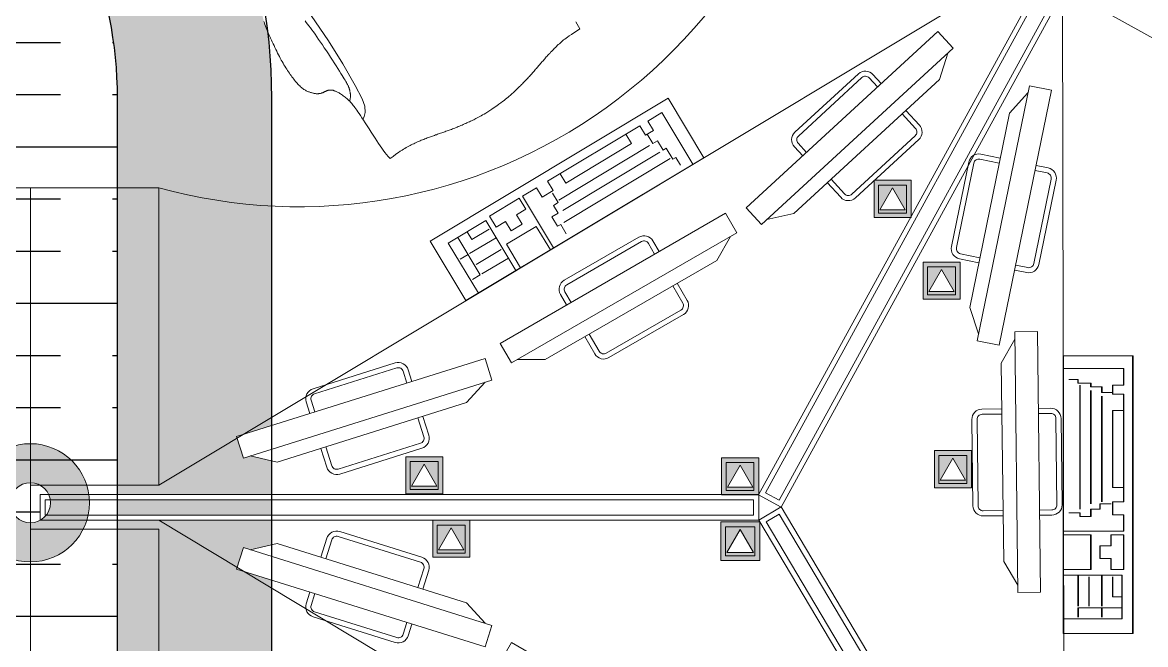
# Model space of a CAD drawing. Header units: millimetres. Extents: x 580 to 1830, y 656 to 1501.
# Drawn here: x 1637.2 to 1746.5, y 1368.9 to 1429.4 of the extents above; entities that cross this region are included whole.
import ezdxf

# ---------------------------------------------------------------- set-up
doc = ezdxf.new("R2010")
doc.units = ezdxf.units.MM
for name, color, linetype, lineweight in [('1T Puntos voz y datos', 144, 'Continuous', 20), ('1T Ref', 7, 'Continuous', 30), ('instalacion electrica', 160, 'Continuous', 30), ('mobiliario', 253, 'Continuous', 15), ('Planta1', 250, 'Continuous', 15)]:
    doc.layers.add(name, color=color, linetype=linetype, lineweight=lineweight)
doc.layers.add('bandeja', color=250, linetype='Continuous')
doc.layers.add('cableado telecomunicaciones', color=7, linetype='Continuous', true_color=0xe679fc)
doc.layers.add('separador', color=1, linetype='Continuous', lineweight=30, true_color=0xff0000)

# ---------------------------------------------------------------- blocks, each defined once
blk = doc.blocks.new('Datos de Piso')
at = {"layer": '1T Puntos voz y datos', "linetype": 'Continuous'}
h = blk.add_hatch(color=256, dxfattribs=at)
h.paths.add_polyline_path([(-0.174, 0.358), (-0.174, -0.001), (0.185, -0.001), (0.185, 0.358)])
h.paths.add_polyline_path([(0.004, 0.286), (0.127, 0.073), (-0.119, 0.073)], flags=16)
for p, q in [((-0.131, 0.04), (-0.131, 0.311)), ((0.139, 0.311), (0.139, 0.04)), ((0.139, 0.04), (-0.131, 0.04))]:
    blk.add_line(p, q, dxfattribs=at)
for points in [[(-0.174, 0.358), (0.185, 0.358), (0.185, -0.001), (-0.174, -0.001)], [(0.004, 0.286), (0.127, 0.073), (-0.119, 0.073)]]:
    blk.add_lwpolyline(points, close=True, dxfattribs=at)
blk.add_lwpolyline([(-0.131, 0.311), (0.139, 0.311)], dxfattribs=at)
blk = doc.blocks.new('puntosAccesoVozDatos')
at = {"layer": '1T Puntos voz y datos', "linetype": 'Continuous'}
blk.add_blockref('Datos de Piso', (0.174, 0.001), dxfattribs=at)
blk = doc.blocks.new('columnaOcaBaixante')
at = {"layer": '1T Ref', "linetype": 'Continuous', "lineweight": 9}
h = blk.add_hatch(color=1, dxfattribs=at)
h.set_gradient(color1=(245, 0, 0), one_color=1, tint=1, name='SPHERICAL')
h.paths.add_polyline_path([(-0.1966, 0, 1), (0.1966, 0, 1)])
h.paths.add_polyline_path([(0.0668, 0, -1), (-0.0668, 0, -1)], flags=16)
at = {"layer": '1T Ref', "color": 0, "linetype": 'Continuous', "lineweight": 9}
for radius in [0.1966, 0.0668]:
    blk.add_circle((0, 0), radius, dxfattribs=at)

msp = doc.modelspace()

# ---------------------------------------------------------------- hatches: boundary and pattern name
at = {"layer": 'cableado telecomunicaciones'}
h = msp.add_hatch(dxfattribs=at)
h.set_pattern_fill('HONEY', color=256, scale=1.9)
h.set_pattern_definition([(0, (-89664.291, -49120.476), (9.04875, 5.22429823), [6.0325, -12.065]), (120, (-89664.291, -49120.476), (-9.04874998, 5.22429826), [6.0325, -12.065]), (60, (-89664.291, -49120.476), (2e-08, 10.44859649), [-12.065, 6.0325])])
h.paths.add_polyline_path([(1079.88, 1477.1), (917.83, 1477.1), (917.83, 1462.07), (1079.88, 1462.07)])
h.paths.add_polyline_path([(1092.38, 1477.1), (1079.88, 1477.1), (1079.88, 1462.07), (1092.38, 1462.07)])
h.paths.add_polyline_path([(1606.38, 1477.1), (1092.38, 1477.1), (1092.38, 1462.07), (1557.53, 1462.07), (1565.11, 1466.44), (1566.36, 1464.28), (1562.53, 1462.07), (1606.38, 1462.07, -0.414214), (1646.38, 1422.07), (1646.38, 1383.46), (1661.41, 1383.46), (1661.41, 1386.76), (1659.35, 1387.23), (1658.68, 1387.02), (1658.02, 1389.12), (1661.41, 1390.18), (1661.41, 1422.07, 0.02962), (1661.02, 1428.57), (1660.82, 1429.07), (1660.68, 1429.52), (1660.54, 1430.03), (1660.41, 1430.69), (1660.36, 1431.27), (1660.46, 1431.7), (1660.53, 1431.85, 0.362821)])
h.paths.add_polyline_path([(1661.41, 1382.96), (1646.38, 1382.96), (1646.38, 1381.46), (1661.41, 1381.46)])
h.paths.add_polyline_path([(1646.38, 1116.35), (1661.41, 1116.35), (1661.41, 1325.1), (1661.21, 1325.41), (1661.04, 1325.71), (1660.84, 1326.06), (1660.66, 1326.45), (1660.52, 1326.83), (1660.41, 1327.21), (1660.33, 1327.63), (1660.3, 1328.05), (1660.38, 1328.37), (1660.56, 1328.67), (1660.8, 1328.9), (1661.04, 1328.98), (1661.41, 1329.04), (1661.41, 1332.74), (1661.21, 1332.94), (1661.07, 1333.19), (1660.94, 1333.52), (1660.89, 1333.81), (1660.9, 1334.08), (1660.93, 1334.36), (1660.99, 1334.71), (1661.08, 1335.12), (1661.17, 1335.48), (1661.27, 1335.79), (1661.41, 1336.19), (1661.41, 1375.14), (1658.02, 1376.2), (1658.68, 1378.3), (1659.35, 1378.09), (1661.41, 1378.56), (1661.41, 1380.96), (1646.38, 1380.96)])
at = {"layer": 'instalacion electrica'}
h = msp.add_hatch(dxfattribs=at)
h.set_pattern_fill('INSUL', color=256, scale=1.6)
h.paths.add_polyline_path([(1079.88, 1462.07), (917.83, 1462.07), (917.83, 1447.07), (1079.88, 1447.07)])
h.paths.add_polyline_path([(1092.38, 1462.07), (1079.88, 1462.07), (1079.88, 1447.07), (1092.38, 1447.07)])
h.paths.add_polyline_path([(1557.53, 1462.07), (1092.38, 1462.07), (1092.38, 1447.07), (1531.52, 1447.07)])
edge = h.paths.add_edge_path()
edge.add_line((1631.38, 1116.35), (1646.38, 1116.35))
edge.add_line((1646.38, 1116.35), (1646.38, 1380.96))
edge.add_line((1646.38, 1380.96), (1638.87, 1380.96))
edge.add_line((1638.87, 1380.96), (1638.87, 1383.46))
edge.add_line((1638.87, 1383.46), (1646.38, 1383.46))
edge.add_line((1646.38, 1383.46), (1646.38, 1422.07))
edge.add_arc((1606.38, 1422.07), 40, 0, 90)
edge.add_line((1606.38, 1462.07), (1562.53, 1462.07))
edge.add_line((1562.53, 1462.07), (1536.53, 1447.07))
edge.add_line((1536.53, 1447.07), (1596.11, 1447.07))
edge.add_line((1596.11, 1447.07), (1595.91, 1447.88))
edge.add_line((1595.91, 1447.88), (1596.33, 1448.56))
edge.add_line((1596.33, 1448.56), (1596.96, 1448.79))
edge.add_line((1596.96, 1448.79), (1597.73, 1448.91))
edge.add_line((1597.73, 1448.91), (1598.46, 1448.9))
edge.add_line((1598.46, 1448.9), (1599.27, 1448.79))
edge.add_line((1599.27, 1448.79), (1600.19, 1448.6))
edge.add_line((1600.19, 1448.6), (1601.03, 1448.35))
edge.add_line((1601.03, 1448.35), (1601.8, 1448.04))
edge.add_line((1601.8, 1448.04), (1602.82, 1447.56))
edge.add_line((1602.82, 1447.56), (1603.72, 1447.07))
edge.add_line((1603.72, 1447.07), (1606.38, 1447.07))
edge.add_arc((1606.38, 1422.07), 25, 0, 90, ccw=False)
edge.add_line((1631.38, 1422.07), (1631.38, 1383.48))
edge.add_line((1631.38, 1383.48), (1636.39, 1383.48))
edge.add_line((1636.39, 1383.48), (1636.39, 1380.98))
edge.add_line((1636.39, 1380.98), (1631.38, 1380.98))
edge.add_line((1631.38, 1380.98), (1631.38, 1116.35))

# ---------------------------------------------------------------- linework, layer by layer
at = {"layer": 'bandeja'}
msp.add_lwpolyline([(917.83, 1477.1), (1606.38, 1477.1, -0.414214), (1661.41, 1422.07), (1661.41, 1116.35)], format="xyb", dxfattribs=at)
at = {"layer": 'mobiliario', "color": 253}
for p, q in [((1738.45, 1432.8), (1738.64, 1331.86)), ((1698.24, 1417.45), (1689.4, 1412.14)), ((1699.25, 1416.81), (1689.8, 1411.13)), ((1700.25, 1416.17), (1689.89, 1409.94)), ((1683.3, 1408.47), (1680.71, 1406.92)), ((1680.56, 1406.83), (1679.79, 1406.37)), ((1683.79, 1407.32), (1681.35, 1405.85)), ((1684.49, 1406.49), (1681.9, 1404.94)), ((1740.14, 1394.12), (1740.14, 1382.03)), ((1740.17, 1394.12), (1740.17, 1382.03)), ((1741.2, 1393.59), (1741.2, 1382.56)), ((1741.24, 1393.59), (1741.24, 1382.56)), ((1742.27, 1393.05), (1742.27, 1382.74)), ((1742.31, 1393.05), (1742.31, 1382.74)), ((1734.14, 1330.66), (1650.43, 1380.96)), ((1739.96, 1375.62), (1739.96, 1372.6)), ((1740, 1375.62), (1740, 1372.6)), ((1741.03, 1375.45), (1741.03, 1372.6)), ((1741.06, 1375.45), (1741.06, 1372.6)), ((1742.27, 1375.62), (1742.27, 1372.6)), ((1742.31, 1375.62), (1742.31, 1372.6)), ((1742.27, 1372.42), (1742.27, 1371.53)), ((1742.31, 1372.42), (1742.31, 1371.53))]:
    msp.add_line(p, q, dxfattribs=at)
for points in [[(1742.5, 1444.83), (1744.69, 1443.63), (1711.05, 1382.24), (1708.86, 1383.44)], [(1742.69, 1444.15), (1744.01, 1443.43), (1710.85, 1382.92), (1709.53, 1383.64)], [(1738.45, 1432.8), (1764.69, 1418.25), (1770.81, 1428.85), (1744.7, 1443.62)], [(1707.64, 1411.38), (1709.13, 1409.76), (1727.8, 1426.93), (1726.31, 1428.55)], [(1732.29, 1397.99), (1730.14, 1398.43), (1735.24, 1423.27), (1737.39, 1422.83)], [(1680.35, 1402.34), (1703.52, 1416.26), (1700.04, 1422.06), (1676.86, 1408.13)], [(1685.28, 1410.7), (1685.83, 1409.79), (1684.76, 1409.15), (1684.21, 1410.06), (1683.3, 1409.51), (1682.66, 1410.58), (1685.55, 1412.32), (1686.2, 1411.25)], [(1705.64, 1410.86), (1706.74, 1408.95), (1684.78, 1396.27), (1683.68, 1398.18)], [(1736.01, 1399.33), (1733.81, 1399.3), (1734.12, 1373.94), (1736.32, 1373.97)], [(1738.53, 1369.93), (1738.53, 1396.97), (1745.29, 1396.97), (1745.29, 1369.93)], [(1738.57, 1369.93), (1738.57, 1396.97), (1745.33, 1396.97), (1745.33, 1369.93)], [(1682.22, 1396.71), (1682.88, 1394.61), (1658.68, 1387.02), (1658.02, 1389.12)], [(1708.87, 1383.46), (1708.87, 1380.96), (1638.87, 1380.96), (1638.87, 1383.46)], [(1708.37, 1382.96), (1708.37, 1381.46), (1639.37, 1381.46), (1639.37, 1382.96)], [(1708.89, 1380.97), (1711.04, 1382.25), (1746.79, 1322.06), (1744.64, 1320.79)], [(1709.58, 1380.8), (1710.87, 1381.56), (1746.1, 1322.24), (1744.81, 1321.47)], [(1743.16, 1378.47), (1742.09, 1378.47), (1742.09, 1377.23), (1743.16, 1377.23), (1743.16, 1376.16), (1744.4, 1376.16), (1744.4, 1379.54), (1743.16, 1379.54)], [(1743.2, 1378.47), (1742.13, 1378.47), (1742.13, 1377.23), (1743.2, 1377.23), (1743.2, 1376.16), (1744.44, 1376.16), (1744.44, 1379.54), (1743.2, 1379.54)], [(1682.22, 1368.62), (1682.88, 1370.71), (1658.68, 1378.3), (1658.02, 1376.2)], [(1705.64, 1354.46), (1706.74, 1356.37), (1684.78, 1369.05), (1683.68, 1367.15)]]:
    msp.add_lwpolyline(points, close=True, dxfattribs=at)
for points in [[(1734.14, 1434.66), (1650.43, 1384.36), (1637.93, 1384.36), (1637.93, 1413.34), (1650.43, 1413.34), (1650.43, 1384.36)], [(1670.31, 1419.98), (1670.45, 1420.26), (1670.54, 1420.65), (1670.49, 1421.28), (1670.25, 1421.99), (1669.56, 1423.3), (1668.36, 1425.41), (1666.98, 1427.65), (1664.84, 1430.71)], [(1691.07, 1429.49), (1691.19, 1429.27), (1691.32, 1429.04), (1691.45, 1428.79), (1691.12, 1428.58), (1690.85, 1428.41), (1690.62, 1428.26), (1690.42, 1428.12), (1690.26, 1428.01), (1690.11, 1427.91), (1689.99, 1427.81), (1689.87, 1427.72), (1689.76, 1427.63), (1689.66, 1427.54), (1689.55, 1427.45), (1689.45, 1427.36), (1689.35, 1427.27), (1689.25, 1427.17), (1689.16, 1427.08), (1689.06, 1426.99), (1688.96, 1426.89), (1688.87, 1426.8), (1688.78, 1426.7), (1688.69, 1426.61), (1688.6, 1426.52), (1688.51, 1426.42), (1688.42, 1426.33), (1688.34, 1426.24), (1688.26, 1426.15), (1688.18, 1426.07), (1688.11, 1425.98), (1688.04, 1425.9), (1687.97, 1425.82), (1687.9, 1425.73), (1687.83, 1425.66), (1687.76, 1425.58), (1687.69, 1425.5), (1687.62, 1425.42), (1687.55, 1425.34), (1687.49, 1425.27), (1687.42, 1425.19), (1687.35, 1425.11), (1687.28, 1425.03), (1687.21, 1424.95), (1687.14, 1424.87), (1687.06, 1424.78), (1686.99, 1424.7), (1686.92, 1424.61), (1686.84, 1424.52), (1686.77, 1424.44), (1686.69, 1424.35), (1686.61, 1424.26), (1686.53, 1424.17), (1686.45, 1424.09), (1686.37, 1424), (1686.29, 1423.91), (1686.21, 1423.83), (1686.12, 1423.74), (1686.03, 1423.65), (1685.94, 1423.56), (1685.85, 1423.46), (1685.76, 1423.37), (1685.67, 1423.27), (1685.57, 1423.18), (1685.48, 1423.09), (1685.39, 1422.99), (1685.29, 1422.9), (1685.21, 1422.82), (1685.12, 1422.74), (1685.03, 1422.65), (1684.95, 1422.58), (1684.86, 1422.5), (1684.77, 1422.42), (1684.67, 1422.33), (1684.57, 1422.25), (1684.46, 1422.16), (1684.34, 1422.06), (1684.22, 1421.96), (1684.07, 1421.84), (1683.92, 1421.73), (1683.75, 1421.6), (1683.56, 1421.46), (1683.35, 1421.31), (1683.11, 1421.15), (1682.88, 1420.99), (1682.67, 1420.85), (1682.47, 1420.72), (1682.29, 1420.61), (1682.12, 1420.51), (1681.96, 1420.42), (1681.82, 1420.34), (1681.69, 1420.26), (1681.56, 1420.19), (1681.45, 1420.13), (1681.33, 1420.07), (1681.23, 1420.02), (1681.12, 1419.96), (1681.02, 1419.91), (1680.91, 1419.86), (1680.8, 1419.81), (1680.69, 1419.76), (1680.57, 1419.71), (1680.45, 1419.65), (1680.33, 1419.6), (1680.21, 1419.55), (1680.09, 1419.49), (1679.97, 1419.44), (1679.85, 1419.39), (1679.73, 1419.34), (1679.61, 1419.29), (1679.5, 1419.24), (1679.39, 1419.2), (1679.27, 1419.15), (1679.16, 1419.11), (1679.05, 1419.07), (1678.94, 1419.02), (1678.83, 1418.98), (1678.73, 1418.94), (1678.62, 1418.91), (1678.51, 1418.87), (1678.4, 1418.83), (1678.29, 1418.79), (1678.19, 1418.76), (1678.09, 1418.72), (1677.99, 1418.68), (1677.89, 1418.65), (1677.79, 1418.61), (1677.69, 1418.58), (1677.59, 1418.54), (1677.5, 1418.5), (1677.4, 1418.47), (1677.3, 1418.43), (1677.2, 1418.4), (1677.11, 1418.36), (1677, 1418.33), (1676.9, 1418.29), (1676.8, 1418.25), (1676.69, 1418.22), (1676.58, 1418.18), (1676.47, 1418.13), (1676.36, 1418.09), (1676.24, 1418.04), (1676.12, 1418), (1676, 1417.95), (1675.88, 1417.9), (1675.76, 1417.84), (1675.64, 1417.79), (1675.51, 1417.74), (1675.39, 1417.68), (1675.27, 1417.62), (1675.15, 1417.57), (1675.03, 1417.51), (1674.91, 1417.45), (1674.79, 1417.38), (1674.66, 1417.32), (1674.54, 1417.25), (1674.41, 1417.17), (1674.28, 1417.09), (1674.13, 1416.99), (1673.96, 1416.88), (1673.77, 1416.75), (1673.54, 1416.59), (1673.28, 1416.39), (1672.97, 1416.17), (1672.78, 1416.37), (1672.61, 1416.58), (1672.45, 1416.78), (1672.3, 1416.98), (1672.15, 1417.19), (1672, 1417.41), (1671.84, 1417.65), (1671.68, 1417.9), (1671.5, 1418.17), (1671.31, 1418.46), (1671.12, 1418.76), (1670.93, 1419.06), (1670.74, 1419.35), (1670.55, 1419.64), (1670.38, 1419.91), (1670.22, 1420.15), (1670.07, 1420.38), (1669.94, 1420.57), (1669.82, 1420.74), (1669.72, 1420.89), (1669.62, 1421.03), (1669.54, 1421.15), (1669.46, 1421.25), (1669.38, 1421.35), (1669.31, 1421.44), (1669.24, 1421.52), (1669.17, 1421.6), (1669.1, 1421.67), (1669.03, 1421.75), (1668.97, 1421.81), (1668.89, 1421.88), (1668.82, 1421.95), (1668.74, 1422.02), (1668.66, 1422.09), (1668.58, 1422.16), (1668.49, 1422.22), (1668.41, 1422.29), (1668.32, 1422.35), (1668.24, 1422.41), (1668.15, 1422.47), (1668.07, 1422.52), (1667.99, 1422.56), (1667.91, 1422.6), (1667.84, 1422.64), (1667.77, 1422.67), (1667.7, 1422.7), (1667.64, 1422.73), (1667.58, 1422.75), (1667.53, 1422.77), (1667.49, 1422.79), (1667.44, 1422.8), (1667.41, 1422.82), (1667.37, 1422.83), (1667.34, 1422.83), (1667.31, 1422.84), (1667.28, 1422.85), (1667.25, 1422.85), (1667.22, 1422.85), (1667.19, 1422.85), (1667.16, 1422.85), (1667.13, 1422.85), (1667.1, 1422.85), (1667.06, 1422.84), (1667.03, 1422.84), (1667, 1422.84), (1666.96, 1422.83), (1666.93, 1422.82), (1666.9, 1422.81), (1666.86, 1422.8), (1666.83, 1422.79), (1666.79, 1422.78), (1666.76, 1422.77), (1666.73, 1422.75), (1666.7, 1422.74), (1666.67, 1422.72), (1666.64, 1422.71), (1666.61, 1422.69), (1666.57, 1422.67), (1666.54, 1422.66), (1666.51, 1422.64), (1666.48, 1422.62), (1666.44, 1422.61), (1666.4, 1422.59), (1666.36, 1422.57), (1666.32, 1422.56), (1666.28, 1422.55), (1666.24, 1422.53), (1666.19, 1422.52), (1666.14, 1422.51), (1666.09, 1422.5), (1666.04, 1422.5), (1665.98, 1422.49), (1665.93, 1422.49), (1665.87, 1422.49), (1665.82, 1422.49), (1665.76, 1422.49), (1665.7, 1422.5), (1665.64, 1422.51), (1665.58, 1422.52), (1665.52, 1422.53), (1665.46, 1422.55), (1665.39, 1422.56), (1665.33, 1422.58), (1665.27, 1422.6), (1665.21, 1422.62), (1665.14, 1422.64), (1665.07, 1422.66), (1665.01, 1422.68), (1664.94, 1422.71), (1664.87, 1422.74), (1664.8, 1422.78), (1664.72, 1422.82), (1664.65, 1422.86), (1664.57, 1422.91), (1664.49, 1422.97), (1664.41, 1423.03), (1664.33, 1423.09), (1664.24, 1423.16), (1664.16, 1423.24), (1664.08, 1423.32), (1663.99, 1423.41), (1663.91, 1423.5), (1663.83, 1423.6), (1663.75, 1423.69), (1663.66, 1423.8), (1663.58, 1423.91), (1663.5, 1424.02), (1663.41, 1424.13), (1663.33, 1424.25), (1663.24, 1424.37), (1663.16, 1424.49), (1663.07, 1424.62), (1662.98, 1424.75), (1662.9, 1424.89), (1662.81, 1425.02), (1662.72, 1425.17), (1662.63, 1425.31), (1662.54, 1425.46), (1662.45, 1425.62), (1662.36, 1425.77), (1662.27, 1425.94), (1662.19, 1426.1), (1662.1, 1426.27), (1662.01, 1426.45), (1661.92, 1426.62), (1661.83, 1426.8), (1661.74, 1426.98), (1661.66, 1427.17), (1661.57, 1427.35), (1661.49, 1427.53), (1661.4, 1427.71), (1661.32, 1427.89), (1661.25, 1428.07), (1661.17, 1428.24), (1661.1, 1428.41), (1661.02, 1428.58), (1660.96, 1428.74), (1660.89, 1428.9), (1660.83, 1429.06), (1660.78, 1429.22), (1660.72, 1429.38), (1660.68, 1429.53)], [(1664.69, 1429.57), (1664.8, 1429.42), (1664.93, 1429.26), (1665.06, 1429.1), (1665.2, 1428.91), (1665.34, 1428.72), (1665.5, 1428.5), (1665.66, 1428.28), (1665.83, 1428.04), (1666, 1427.78), (1666.19, 1427.52), (1666.37, 1427.24), (1666.56, 1426.96), (1666.76, 1426.66), (1666.96, 1426.36), (1667.15, 1426.06), (1667.34, 1425.77), (1667.53, 1425.48), (1667.71, 1425.2), (1667.88, 1424.93), (1668.03, 1424.69), (1668.17, 1424.47), (1668.29, 1424.27), (1668.4, 1424.09), (1668.49, 1423.94), (1668.58, 1423.8), (1668.65, 1423.67), (1668.71, 1423.57), (1668.76, 1423.48), (1668.81, 1423.4), (1668.84, 1423.33), (1668.87, 1423.27), (1668.9, 1423.22), (1668.92, 1423.18), (1668.93, 1423.14), (1668.94, 1423.11), (1668.96, 1423.08), (1668.97, 1423.05), (1668.98, 1423.02), (1668.99, 1422.99), (1668.99, 1422.96), (1669, 1422.93), (1669.01, 1422.9), (1669.02, 1422.88), (1669.03, 1422.85), (1669.03, 1422.82), (1669.04, 1422.78), (1669.05, 1422.75), (1669.06, 1422.72), (1669.06, 1422.69), (1669.07, 1422.65), (1669.08, 1422.62), (1669.08, 1422.59), (1669.09, 1422.55), (1669.09, 1422.52), (1669.1, 1422.49), (1669.1, 1422.45), (1669.1, 1422.42), (1669.11, 1422.38), (1669.11, 1422.35), (1669.11, 1422.31), (1669.11, 1422.27), (1669.11, 1422.22), (1669.11, 1422.17), (1669.1, 1422.11), (1669.09, 1422.04), (1669.08, 1421.96), (1669.06, 1421.87), (1669.03, 1421.76)], [(1727.28, 1426.45), (1726.49, 1423.88), (1712.28, 1410.81), (1709.65, 1410.24)], [(1735.09, 1422.58), (1733.3, 1420.58), (1729.42, 1401.67), (1730.28, 1399.12)], [(1702.45, 1415.62), (1699.43, 1420.65), (1698.06, 1419.83), (1698.61, 1418.92), (1697.84, 1418.46), (1697.29, 1419.37), (1688.3, 1413.97), (1688.85, 1413.05), (1687.78, 1412.41), (1687.23, 1413.33), (1685.86, 1412.5), (1688.88, 1407.47)], [(1695.92, 1418.55), (1696.47, 1417.63), (1690.07, 1413.79), (1689.52, 1414.7)], [(1701.26, 1415.53), (1700.8, 1416.29), (1700.5, 1416.11), (1699.86, 1417.18), (1699.55, 1416.99), (1699, 1417.91), (1698.55, 1417.63), (1698, 1418.55)], [(1635.45, 1350.96), (1635.45, 1413.34), (1637.93, 1413.34), (1637.93, 1351.98)], [(1688.79, 1412.81), (1689.34, 1411.89), (1688.88, 1411.62), (1689.34, 1410.86), (1688.73, 1410.49), (1689.28, 1409.58), (1689.58, 1409.76), (1690.13, 1408.84)], [(1681.57, 1403.07), (1678.63, 1407.95), (1682.29, 1410.15), (1685.22, 1405.27)], [(1682.6, 1409.3), (1680.92, 1408.29), (1680.46, 1409.05)], [(1685.68, 1405.55), (1684.31, 1407.83), (1687.2, 1409.57), (1688.58, 1407.29)], [(1679.55, 1408.5), (1681.75, 1404.84), (1680.98, 1404.39)], [(1685.39, 1396.62), (1688.08, 1396.61), (1704.8, 1406.26), (1706.13, 1408.6)], [(1734.12, 1374.65), (1732.73, 1376.95), (1732.49, 1396.25), (1733.82, 1398.59)], [(1738.53, 1395.72), (1744.4, 1395.72), (1744.4, 1394.12), (1743.34, 1394.12), (1743.34, 1393.23), (1744.4, 1393.23), (1744.4, 1382.74), (1743.34, 1382.74), (1743.34, 1381.49), (1744.4, 1381.49), (1744.4, 1379.89), (1738.53, 1379.89)], [(1738.57, 1395.72), (1744.44, 1395.72), (1744.44, 1394.12), (1743.37, 1394.12), (1743.37, 1393.23), (1744.44, 1393.23), (1744.44, 1382.74), (1743.37, 1382.74), (1743.37, 1381.49), (1744.44, 1381.49), (1744.44, 1379.89), (1738.57, 1379.89)], [(1659.35, 1387.23), (1661.98, 1386.63), (1680.4, 1392.41), (1682.21, 1394.39)], [(1739.07, 1394.66), (1739.96, 1394.66), (1739.96, 1394.3), (1741.2, 1394.3), (1741.2, 1393.94), (1742.27, 1393.94), (1742.27, 1393.41), (1743.34, 1393.41)], [(1739.11, 1394.66), (1739.99, 1394.66), (1739.99, 1394.3), (1741.24, 1394.3), (1741.24, 1393.94), (1742.31, 1393.94), (1742.31, 1393.41), (1743.37, 1393.41)], [(1744.4, 1391.63), (1743.34, 1391.63), (1743.34, 1384.16), (1744.4, 1384.16)], [(1744.44, 1391.63), (1743.37, 1391.63), (1743.37, 1384.16), (1744.44, 1384.16)], [(1743.16, 1382.56), (1742.09, 1382.56), (1742.09, 1382.03), (1741.2, 1382.03), (1741.2, 1381.32), (1740.14, 1381.32), (1740.14, 1381.67), (1739.07, 1381.67)], [(1743.2, 1382.56), (1742.13, 1382.56), (1742.13, 1382.03), (1741.24, 1382.03), (1741.24, 1381.32), (1740.17, 1381.32), (1740.17, 1381.67), (1739.11, 1381.67)], [(1637.93, 1351.12), (1650.43, 1351.12), (1650.43, 1380.09), (1637.93, 1380.09), (1637.93, 1351.12), (1635.45, 1351.12)], [(1738.53, 1376.16), (1741.2, 1376.16), (1741.2, 1379.54), (1738.53, 1379.54)], [(1738.57, 1376.16), (1741.24, 1376.16), (1741.24, 1379.54), (1738.57, 1379.54)], [(1659.35, 1378.09), (1661.98, 1378.69), (1680.4, 1372.92), (1682.21, 1370.93)], [(1738.53, 1371.36), (1744.23, 1371.36), (1744.23, 1375.62), (1738.53, 1375.62)], [(1738.57, 1371.36), (1744.26, 1371.36), (1744.26, 1375.62), (1738.57, 1375.62)], [(1743.34, 1375.45), (1743.34, 1373.49), (1744.23, 1373.49)], [(1743.37, 1375.45), (1743.37, 1373.49), (1744.26, 1373.49)], [(1744.23, 1372.42), (1739.96, 1372.42), (1739.96, 1371.53)], [(1744.26, 1372.42), (1740, 1372.42), (1740, 1371.53)]]:
    msp.add_lwpolyline(points, dxfattribs=at)
for points in [[(1720.8, 1423.48), (1719.99, 1424.37, 0.414214), (1718.58, 1424.43), (1712.39, 1418.74, 0.414214), (1712.34, 1417.33), (1713.15, 1416.44)], [(1720.44, 1423.15), (1719.62, 1424.03, 0.414214), (1718.92, 1424.06), (1712.73, 1418.37, 0.414214), (1712.7, 1417.67), (1713.52, 1416.78)], [(1723.21, 1420.87), (1724.52, 1419.44, -0.414214), (1724.46, 1418.03), (1718.28, 1412.34, -0.414214), (1716.86, 1412.4), (1715.55, 1413.83)], [(1722.84, 1420.53), (1724.15, 1419.1, -0.414214), (1724.12, 1418.4), (1717.94, 1412.71, -0.414214), (1717.23, 1412.74), (1715.92, 1414.16)], [(1732.4, 1416.22), (1730.51, 1416.61, 0.414214), (1729.33, 1415.83), (1727.64, 1407.6, 0.414214), (1728.42, 1406.42), (1730.31, 1406.03)], [(1732.3, 1415.73), (1730.41, 1416.12, 0.414214), (1729.82, 1415.73), (1728.13, 1407.5, 0.414214), (1728.52, 1406.91), (1730.41, 1406.52)], [(1735.89, 1415.5), (1737.06, 1415.26, -0.414214), (1737.84, 1414.08), (1736.15, 1405.85, -0.414214), (1734.97, 1405.07), (1733.8, 1405.31)], [(1735.79, 1415.01), (1736.96, 1414.77, -0.414214), (1737.35, 1414.18), (1735.66, 1405.95, -0.414214), (1735.07, 1405.56), (1733.9, 1405.8)], [(1690.15, 1401.92), (1689.56, 1402.95, -0.414214), (1689.92, 1404.32), (1697.2, 1408.52, -0.414214), (1698.56, 1408.16), (1699.16, 1407.12)], [(1690.59, 1402.17), (1689.99, 1403.2, -0.414214), (1690.17, 1403.89), (1697.45, 1408.09, -0.414214), (1698.13, 1407.91), (1698.73, 1406.87)], [(1691.93, 1398.84), (1692.9, 1397.16, 0.414214), (1694.27, 1396.79), (1701.54, 1400.99, 0.414214), (1701.91, 1402.36), (1700.94, 1404.04)], [(1692.37, 1399.09), (1693.33, 1397.41, 0.414214), (1694.02, 1397.23), (1701.29, 1401.43, 0.414214), (1701.48, 1402.11), (1700.51, 1403.79)], [(1665.16, 1391.36), (1664.8, 1392.5, -0.414214), (1665.46, 1393.75), (1673.47, 1396.27, -0.414214), (1674.73, 1395.61), (1675.09, 1394.47)], [(1665.64, 1391.5), (1665.28, 1392.65, -0.414214), (1665.61, 1393.28), (1673.62, 1395.79, -0.414214), (1674.25, 1395.46), (1674.61, 1394.32)], [(1732.68, 1381.4), (1730.74, 1381.38, -0.414214), (1729.73, 1382.37), (1729.63, 1390.77, -0.414214), (1730.61, 1391.78), (1732.55, 1391.8)], [(1736.23, 1381.45), (1737.43, 1381.46, 0.414214), (1738.42, 1382.47), (1738.32, 1390.88, 0.414214), (1737.3, 1391.86), (1736.1, 1391.85)], [(1666.22, 1387.96), (1666.8, 1386.12, 0.414214), (1668.06, 1385.46), (1676.07, 1387.97, 0.414214), (1676.73, 1389.23), (1676.15, 1391.07)], [(1666.7, 1388.11), (1667.28, 1386.27, 0.414214), (1667.91, 1385.94), (1675.92, 1388.45, 0.414214), (1676.25, 1389.08), (1675.67, 1390.92)], [(1732.67, 1381.9), (1730.73, 1381.88, -0.414214), (1730.23, 1382.37), (1730.13, 1390.77, -0.414214), (1730.62, 1391.28), (1732.55, 1391.3)], [(1736.23, 1381.95), (1737.43, 1381.96, 0.414214), (1737.92, 1382.47), (1737.82, 1390.87, 0.414214), (1737.31, 1391.36), (1736.11, 1391.35)], [(1666.22, 1377.36), (1666.8, 1379.2, -0.414214), (1668.06, 1379.86), (1676.07, 1377.35, -0.414214), (1676.73, 1376.09), (1676.15, 1374.25)], [(1666.7, 1377.21), (1667.28, 1379.06, -0.414214), (1667.91, 1379.38), (1675.92, 1376.87, -0.414214), (1676.25, 1376.24), (1675.67, 1374.4)], [(1665.16, 1373.97), (1664.8, 1372.82, 0.414214), (1665.46, 1371.57), (1673.47, 1369.05, 0.414214), (1674.73, 1369.71), (1675.09, 1370.85)], [(1665.64, 1373.82), (1665.28, 1372.67, 0.414214), (1665.61, 1372.04), (1673.62, 1369.53, 0.414214), (1674.25, 1369.86), (1674.61, 1371)]]:
    msp.add_lwpolyline(points, format="xyb", dxfattribs=at)
msp.add_arc((1664.09, 1462.76), 51.28, 254.548, 356.8803, dxfattribs=at)
at = {"layer": 'separador'}
msp.add_lwpolyline([(917.83, 1462.07), (1606.38, 1462.07, -0.414214), (1646.38, 1422.07), (1646.38, 1116.35)], format="xyb", dxfattribs=at)

# ---------------------------------------------------------------- block references
at = {"xscale": 29.26554455586546, "yscale": 29.26554455586546, "zscale": 29.26554455586546}
msp.add_blockref('columnaOcaBaixante', (1637.93, 1382.66), dxfattribs=at)
at = {"layer": 'Planta1'}
for p, xscale, yscale, zscale in [((1720.1, 1410.45), 10.05458746791078, 10.05458746791078, 10.05458746791078), ((1724.89, 1402.49), 10.05458746791078, 10.05458746791078, 10.05458746791078), ((1674.49, 1383.54), 10.05458746791078, 10.05458746791078, 10.05458746791078), ((1705.26, 1383.44), 10.05458746791078, 10.05458746791078, 10.05458746791078), ((1725.99, 1384.13), 10.05458746791078, 10.05458746791078, 10.05458746791078), ((1677.12, 1377.35), 10.05458746791078, 10.05458746791078, 10.05458746791078), ((1705.19, 1377.05), 10.50554194801916, 10.50554194801916, 10.50554194801916)]:
    msp.add_blockref('puntosAccesoVozDatos', p, dxfattribs=dict(at, xscale=xscale, yscale=yscale, zscale=zscale))

doc.saveas('drawing.dxf')
